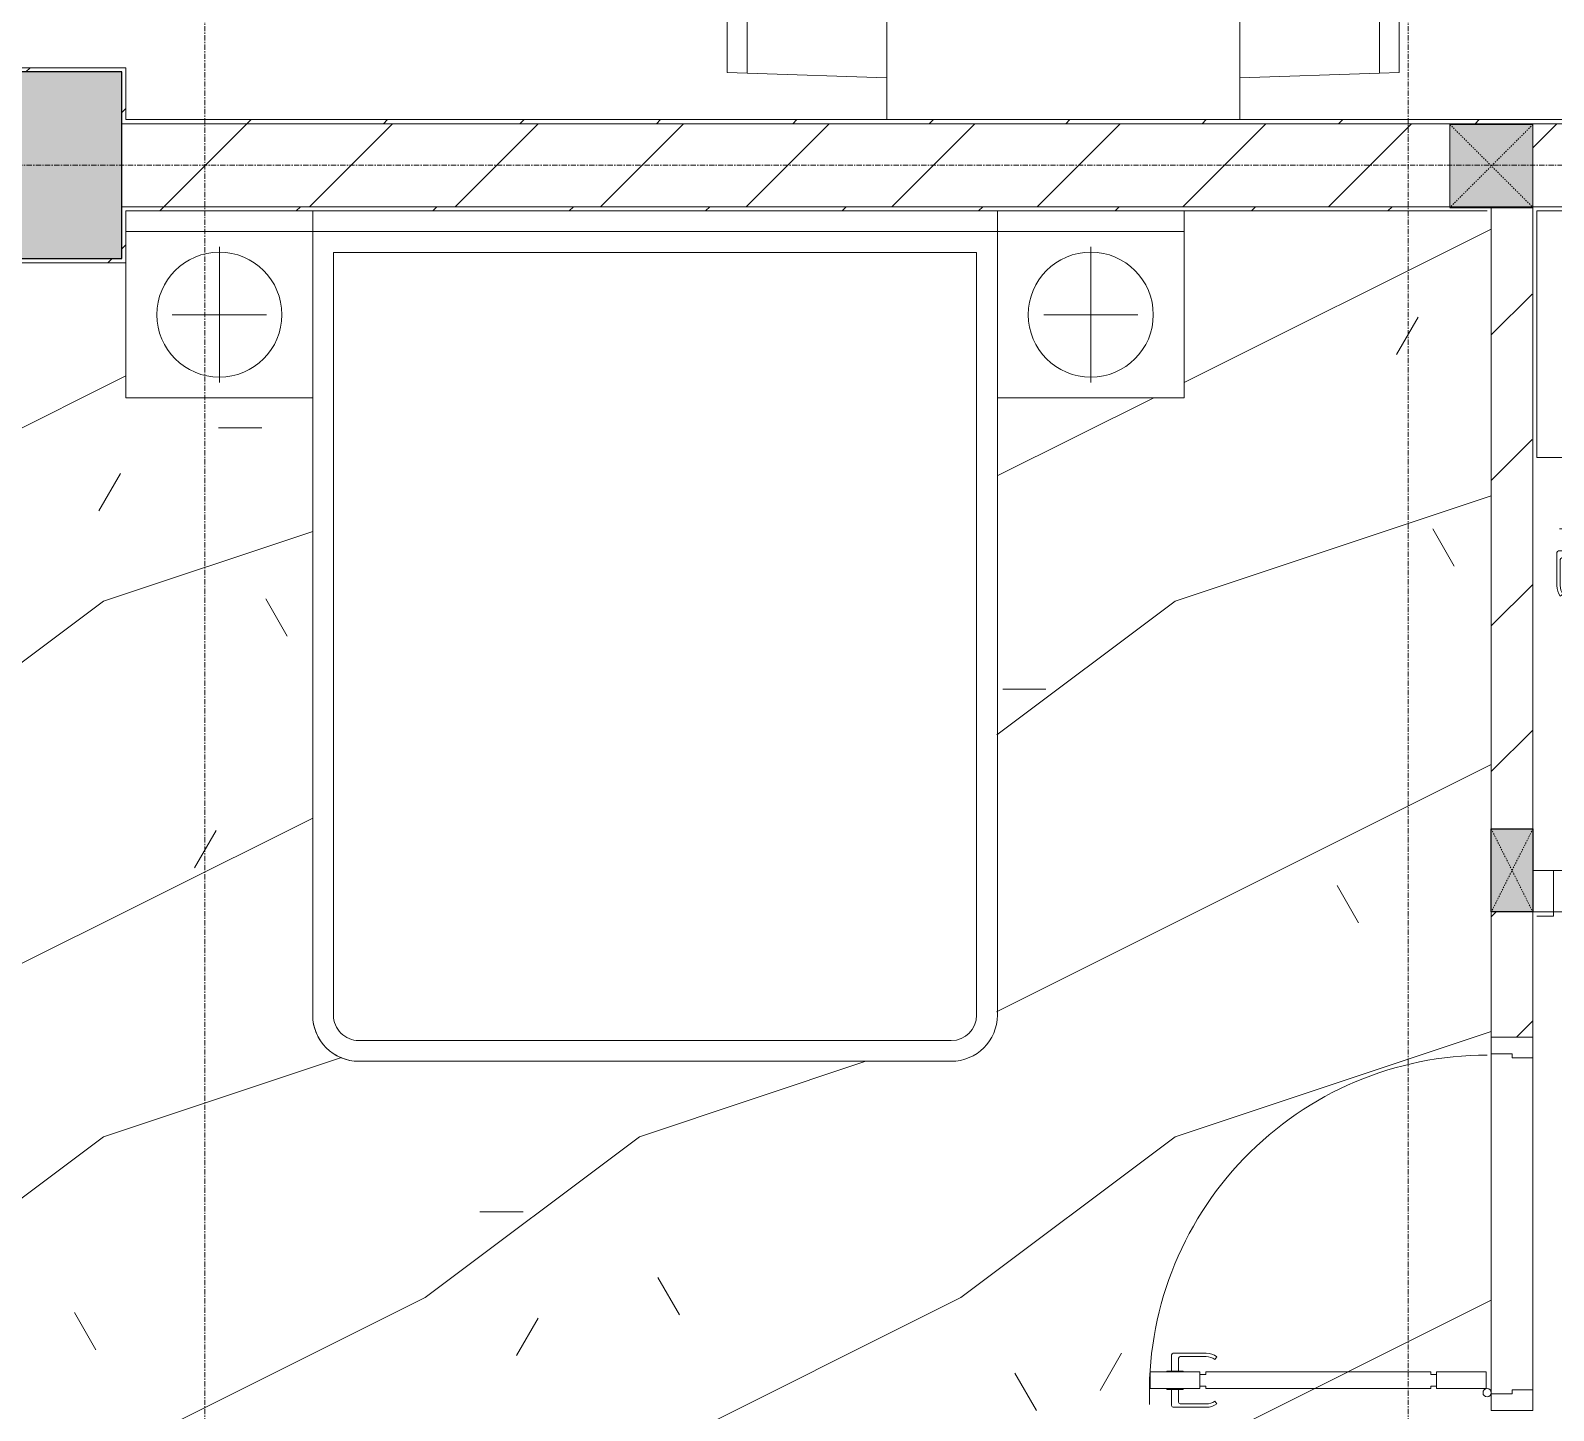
# Model space of a CAD drawing. Header units: millimetres. Extents: x 5121 to 246734, y -48180 to 129206.
# Drawn here: x 45533 to 49203, y 58735 to 62062 of the extents above; entities that cross this region are included whole.
import ezdxf

# ---------------------------------------------------------------- set-up
doc = ezdxf.new("R2010")
doc.units = ezdxf.units.MM
doc.linetypes.add('Dash', pattern=[6, 3, -3])
doc.linetypes.add('Grid Line', pattern=[22.225, 12.7, -3.175, 3.175, -3.175])
for name, color, linetype, lineweight in [('0-1', 7, 'Continuous', 5), ('A-DETL-GENF-1', 50, 'Continuous', 9), ('A-DOOR-1', 253, 'Continuous', 9), ('A-DOOR-2', 50, 'Continuous', 9), ('A-FLOR-1', 50, 'Continuous', 9), ('A-FLOR-PATT-1', 9, 'Continuous', 9), ('A-WALL', 113, 'Continuous', 9), ('A-WALL-1', 250, 'Continuous', 18), ('A-WALL-2', 50, 'Continuous', 9), ('A-WALL-PATT-1', 9, 'Continuous', 9), ('A-WALL-PATT-2', 50, 'Continuous', 9), ('A-WALL-PATT-3', 111, 'Continuous', 9), ('G-IMPT-1', 254, 'Continuous', 9), ('I-FURN-1', 253, 'Continuous', 9), ('S-COLS', 52, 'Continuous', 9), ('S-COLS-1', 7, 'Continuous', 5), ('S-COLS-2', 10, 'Continuous', 25), ('S-COLS-3', 50, 'Continuous', 9), ('S-COLS-4', 253, 'Continuous', 9), ('S-COLS-5', 52, 'Continuous', 25), ('S-COLS-6', 52, 'Dash', 9), ('S-COLS-HDLN', 52, 'Dash', 9), ('S-COLS-HDLN-1', 50, 'Dash', 9), ('S-GRID-1', 1, 'Grid Line', 9)]:
    doc.layers.add(name, color=color, linetype=linetype, lineweight=lineweight)
pattern_1 = [(45, (0, 0), (-175.3625, 175.3625), [])]
pattern_2 = [(45, (0, 0), (-164.4023, 164.4023), [])]

# ---------------------------------------------------------------- blocks, each defined once
blk = doc.blocks.new('NCV_TKTC_KET CAU_rvt-1-TKCS_MB TỔNG THỂ TẦNG 1')
at = {"layer": 'S-COLS-1'}
blk.add_hatch(color=256, dxfattribs=at).paths.add_polyline_path([(45752.6, 61511.9), (45752.6, 61961.9), (44452.6, 61961.9), (44452.6, 61511.9), (45212.6, 61511.9)])
at = {"layer": 'A-FLOR-1'}
for p, q in [((49153, 60036.9), (49153, 61626.9)), ((49202.6, 60036.9), (49153, 60036.9))]:
    blk.add_line(p, q, dxfattribs=at)
at = {"layer": 'S-COLS-2'}
for p, q in [((45752.6, 61961.9), (44452.6, 61961.9)), ((45752.6, 61511.9), (45752.6, 61961.9)), ((44452.6, 61511.9), (45752.6, 61511.9))]:
    blk.add_line(p, q, dxfattribs=at)
blk = doc.blocks.new('RES_BAN AN 1 - RES_BAN AN 1-V24-TKCS_MB TỔNG THỂ TẦNG 1')
at = {"layer": 'I-FURN-1'}
for p, q in [((-425, -1.6), (-425, -1275)), ((425, -1275), (425, -1.6)), ((-761.9, -113.5), (-425, -102.3)), ((-425, -102.3), (-425, -549.7)), ((425, -102.3), (425, -549.7)), ((761.9, -113.5), (425, -102.3)), ((-761.9, -113.5), (-809.6, -115.1)), ((-809.6, -115.1), (-809.6, -536.9)), ((-761.9, -538.5), (-761.9, -113.5)), ((-761.9, -538.5), (-761.9, -113.5)), ((761.9, -538.5), (761.9, -113.5)), ((761.9, -113.5), (761.9, -538.5)), ((809.6, -115.1), (761.9, -113.5)), ((809.6, -536.9), (809.6, -115.1)), ((-809.6, -536.9), (-761.9, -538.5)), ((-425, -549.7), (-761.9, -538.5)), ((425, -549.7), (761.9, -538.5)), ((761.9, -538.5), (809.6, -536.9)), ((-761.9, -743.8), (-425, -732.5)), ((-425, -732.5), (-425, -1180)), ((425, -732.5), (425, -1180)), ((761.9, -743.8), (425, -732.5)), ((-809.6, -745.3), (-761.9, -743.8)), ((-809.6, -1167.2), (-809.6, -745.3)), ((-761.9, -1168.8), (-761.9, -743.8)), ((-761.9, -743.8), (-761.9, -1168.8)), ((761.9, -743.8), (809.6, -745.3)), ((761.9, -1168.8), (761.9, -743.8)), ((761.9, -1168.8), (761.9, -743.8)), ((809.6, -745.3), (809.6, -1167.2)), ((-761.9, -1168.8), (-809.6, -1167.2)), ((-425, -1180), (-761.9, -1168.8)), ((425, -1180), (761.9, -1168.8)), ((809.6, -1167.2), (761.9, -1168.8)), ((-425, -1275), (425, -1275))]:
    blk.add_line(p, q, dxfattribs=at)
blk = doc.blocks.new('DOOR_CW_01 CANH MO-PANEL KINH - DIW_01-900x2200-CỬA GỖ VÂN LAMINATE-553393-TKCS_MB TỔNG THỂ TẦNG 1')
at = {"layer": 'A-DETL-GENF-1'}
for p, q in [((-397, 872), (-357, 872)), ((-397, 752), (-397, 872)), ((-357, 872), (-357, 752)), ((-442, 737), (-442, 816.5)), ((-399, 820.5), (-438, 820.5)), ((-399, 831.8), (-397, 831.8)), ((-399, 792.2), (-399, 831.8)), ((-397, 792.2), (-397, 831.8)), ((-357, 792.2), (-357, 831.8)), ((-355, 831.8), (-357, 831.8)), ((-355, 792.2), (-355, 831.8)), ((-355, 820.5), (-316, 820.5)), ((-312, 737), (-312, 816.5)), ((-434, 799.5), (-434, 737)), ((-399, 803.5), (-430, 803.5)), ((-397, 792.2), (-399, 792.2)), ((-357, 792.2), (-355, 792.2)), ((-355, 803.5), (-324, 803.5)), ((-320, 799.5), (-320, 737)), ((-357, 752), (-397, 752)), ((-397, 738), (-391, 738)), ((-397, 738), (-397, 196)), ((-363, 752), (-391, 752)), ((-391, 752), (-391, 738)), ((-363, 738), (-363, 752)), ((-357, 738), (-363, 738)), ((-357, 196), (-357, 738)), ((-433.9, 711.2), (-427.3, 715.8)), ((-320.1, 711.2), (-326.7, 715.8)), ((-397, 196), (-391, 196)), ((-391, 196), (-391, 182)), ((-357, 196), (-363, 196)), ((-363, 182), (-363, 196)), ((-357, 182), (-397, 182)), ((-397, 182), (-397, 62)), ((-391, 182), (-363, 182)), ((-357, 62), (-357, 182)), ((-397, 62), (-357, 62))]:
    blk.add_line(p, q, dxfattribs=at)
blk.add_circle((-407, 60), 10, dxfattribs=at)
for centre, radius, start, end in [((-407, 60), 814, 360, 92), ((-438, 816.5), 4, 90, 180), ((-316, 816.5), 4, 0, 90), ((-430, 799.5), 4, 90, 180), ((-324, 799.5), 4, 360, 90), ((-397, 737), 45, 180, 215), ((-397, 737), 37, 180, 215), ((-357, 737), 37, 325, 0), ((-357, 737), 45, 325, 0)]:
    blk.add_arc(centre, radius, start, end, dxfattribs=at)
at = {"layer": 'A-DOOR-2'}
for p, q in [((-410, 50), (-450, 50)), ((-450, 50), (-450, -50)), ((-410, 0), (-410, 50)), ((-407, 50), (-382, 50)), ((450, 50), (410, 50)), ((410, 50), (410, 0)), ((450, -50), (450, 50)), ((-400, 0), (-410, 0)), ((-400, -50), (-400, 0)), ((410, 0), (400, 0)), ((400, 0), (400, -50)), ((-450, -50), (-400, -50)), ((400, -50), (450, -50))]:
    blk.add_line(p, q, dxfattribs=at)
blk = doc.blocks.new('GIUONG NGU-2TAB-1600x2000 - GIUONG NGU-2TAB-1600x2000-851491-TKCS_MB TỔNG THỂ TẦNG 1')
at = {"layer": 'I-FURN-1'}
for p, q in [((569.6, 2050), (1997.1, 2050)), ((1997.1, 2050), (569.6, 2050)), ((1997.1, 2000), (569.6, 2000)), ((458.5, 50), (458.5, 1938.9)), ((458.5, 1938.9), (458.5, 50)), ((508.5, 1938.9), (508.5, 100)), ((2058.2, 100), (2058.2, 1938.9)), ((2108.2, 1938.9), (2108.2, 50)), ((2108.2, 50), (2108.2, 1938.9)), ((8.5, 50), (8.5, 450.3)), ((8.5, 450.3), (458.5, 450.3)), ((8.5, 450.3), (458.5, 450.3)), ((8.5, 50), (8.5, 450.3)), ((458.5, 450.3), (458.5, 50)), ((458.5, 450.3), (458.5, 50)), ((2108.2, 50), (2108.2, 450.3)), ((2108.2, 450.3), (2558.2, 450.3)), ((2108.2, 450.3), (2108.2, 50)), ((2558.2, 450.3), (2108.2, 450.3)), ((2558.2, 450.3), (2558.2, 50)), ((2558.2, 50), (2558.2, 450.3)), ((233.5, 86.8), (233.5, 413.5)), ((2333.2, 86.8), (2333.2, 413.5)), ((120.2, 250.2), (346.8, 250.2)), ((2446.5, 250.2), (2219.8, 250.2)), ((508.5, 100), (2058.2, 100)), ((458.5, 50), (8.5, 50)), ((8.5, 0), (8.5, 50)), ((8.5, 50), (458.5, 50)), ((458.5, 50), (8.5, 50)), ((2108.2, 50), (458.5, 50)), ((458.5, 50), (458.5, 0)), ((458.5, 0), (458.5, 50)), ((458.5, 50), (2108.2, 50)), ((458.5, 50), (2108.2, 50)), ((2558.2, 50), (2108.2, 50)), ((2108.2, 50), (2558.2, 50)), ((2108.2, 0), (2108.2, 50)), ((2108.2, 50), (2108.2, 0)), ((2108.2, 50), (2558.2, 50)), ((2558.2, 50), (2558.2, 0))]:
    blk.add_line(p, q, dxfattribs=at)
for centre in [(233.5, 250.2), (2333.2, 250.2)]:
    blk.add_circle(centre, 150.7, dxfattribs=at)
for centre, radius, start, end in [((569.6, 1938.9), 111.1, 90, 180), ((569.6, 1938.9), 111.1, 90, 180), ((1997.1, 1938.9), 111.1, 0, 90), ((1997.1, 1938.9), 111.1, 360, 90), ((569.6, 1938.9), 61.1, 90, 180), ((1997.1, 1938.9), 61.1, 360, 90)]:
    blk.add_arc(centre, radius, start, end, dxfattribs=at)
blk = doc.blocks.new('MAY GIAT - MAY GIAT_dwg-348053-TKCS_MB TỔNG THỂ TẦNG 1')
at = {"layer": 'G-IMPT-1', "flags": 128}
blk.add_lwpolyline([(5, 596.6), (5, 2.3), (605, 2.3), (605, 596.6)], dxfattribs=at)
blk = doc.blocks.new('MAY GIAT - MAY GIAT-401071-TKCS_MB TỔNG THỂ TẦNG 1')
at = {"layer": 'I-FURN-1'}
for p, q in [((5, -2.3), (605, -2.3)), ((5, -596.6), (5, -2.3)), ((605, -2.3), (605, -596.6))]:
    blk.add_line(p, q, dxfattribs=at)
at = {"extrusion": (0, 0, -1), "zscale": -1, "rotation": 180}
blk.add_blockref('MAY GIAT - MAY GIAT_dwg-348053-TKCS_MB TỔNG THỂ TẦNG 1', (0, 0), dxfattribs=at)
blk = doc.blocks.new('G1_SOF - BO TRU - 100x200-V75-TKCS_MB TỔNG THỂ TẦNG 1')
at = {"layer": 'S-COLS-3'}
blk.add_hatch(color=256, dxfattribs=at).paths.add_polyline_path([(-50, 0), (-49.6, -100), (50, -100), (50, 100), (-50, 98.4), (-50, 47)])
at = {"layer": 'S-COLS-2'}
for p, q in [((-50, 100), (50, 100)), ((-50, -100), (-50, 100)), ((50, 100), (50, -100)), ((50, -100), (-50, -100))]:
    blk.add_line(p, q, dxfattribs=at)
at = {"layer": 'S-COLS-HDLN-1'}
for p, q in [((50, -100), (-50, 100)), ((-50, -100), (50, 100))]:
    blk.add_line(p, q, dxfattribs=at)
blk = doc.blocks.new('DOOR_CW_01 CANH MO-PANEL KINH - DIG_01-900x2200-CỬA NHÔM KÍNH-400868-TKCS_MB TỔNG THỂ TẦNG 1')
at = {"layer": 'A-DETL-GENF-1'}
for p, q in [((-397, 872), (-357, 872)), ((-397, 752), (-397, 872)), ((-357, 872), (-357, 752)), ((-442, 737), (-442, 816.5)), ((-399, 820.5), (-438, 820.5)), ((-399, 831.8), (-397, 831.8)), ((-399, 792.2), (-399, 831.8)), ((-397, 792.2), (-397, 831.8)), ((-357, 792.2), (-357, 831.8)), ((-355, 831.8), (-357, 831.8)), ((-355, 792.2), (-355, 831.8)), ((-355, 820.5), (-316, 820.5)), ((-312, 737), (-312, 816.5)), ((-434, 799.5), (-434, 737)), ((-399, 803.5), (-430, 803.5)), ((-397, 792.2), (-399, 792.2)), ((-357, 792.2), (-355, 792.2)), ((-355, 803.5), (-324, 803.5)), ((-320, 799.5), (-320, 737)), ((-357, 752), (-397, 752)), ((-397, 738), (-391, 738)), ((-397, 738), (-397, 196)), ((-363, 752), (-391, 752)), ((-391, 752), (-391, 738)), ((-363, 738), (-363, 752)), ((-357, 738), (-363, 738)), ((-357, 196), (-357, 738)), ((-433.9, 711.2), (-427.3, 715.8)), ((-320.1, 711.2), (-326.7, 715.8)), ((-397, 196), (-391, 196)), ((-391, 196), (-391, 182)), ((-357, 196), (-363, 196)), ((-363, 182), (-363, 196)), ((-357, 182), (-397, 182)), ((-397, 182), (-397, 62)), ((-391, 182), (-363, 182)), ((-357, 62), (-357, 182)), ((-397, 62), (-357, 62))]:
    blk.add_line(p, q, dxfattribs=at)
blk.add_circle((-407, 60), 10, dxfattribs=at)
for centre, radius, start, end in [((-407, 60), 814, 360, 92), ((-438, 816.5), 4, 90, 180), ((-316, 816.5), 4, 0, 90), ((-430, 799.5), 4, 90, 180), ((-324, 799.5), 4, 360, 90), ((-397, 737), 45, 180, 215), ((-397, 737), 37, 180, 215), ((-357, 737), 37, 325, 0), ((-357, 737), 45, 325, 0)]:
    blk.add_arc(centre, radius, start, end, dxfattribs=at)
at = {"layer": 'A-DOOR-2'}
for p, q in [((-410, 50), (-450, 50)), ((-450, 50), (-450, -50)), ((-410, 0), (-410, 50)), ((-407, 50), (-382, 50)), ((450, 50), (410, 50)), ((410, 50), (410, 0)), ((450, -50), (450, 50)), ((-400, 0), (-410, 0)), ((-400, -50), (-400, 0)), ((410, 0), (400, 0)), ((400, 0), (400, -50)), ((-450, -50), (-400, -50)), ((400, -50), (450, -50))]:
    blk.add_line(p, q, dxfattribs=at)
blk = doc.blocks.new('NCV_TKTC_TANG 1_rvt-1-TKCS_MB TỔNG THỂ TẦNG 1')
at = {"layer": 'A-FLOR-PATT-1'}
h = blk.add_hatch(dxfattribs=at)
h.set_pattern_fill('FP_5', color=256, style=0, pattern_type=2)
h.set_pattern_definition([(0, (0, 0), (2519.68, 629.92), [103.937, -1785.823, 103.937, -1785.823, -10078.72]), (0, (0, 0), (2519.68, 629.92), [-3779.52, 103.937, -3675.583, 103.937, -1785.823, -4409.44]), (0, (0, 0), (2519.68, 629.92), [-9448.8, 103.937, -1155.903, 103.937, -3045.663]), (120, (944.9, 314.96), (-1805.3667, 1867.147), [103.937, -1785.823, 103.937, -11864.543]), (120, (944.9, 314.96), (-1805.3667, 1867.147), [-1993.697, -1785.823, 103.937, -3675.583, -6299.2]), (120, (944.9, 314.96), (-1805.3667, 1867.147), [-7559.04, 103.937, -1785.823, 103.937, -4305.503]), (120, (944.9, 314.96), (-1805.3667, 1867.147), [-9552.737, -1155.903, 103.937, -3045.663]), (240, (1259.84, 1574.8), (-714.3133, -2497.067), [103.937, -1785.823, 103.937, -11864.543]), (240, (1259.84, 1574.8), (-714.3133, -2497.067), [-1993.697, -1785.823, 103.937, -3675.583, -6299.2]), (240, (1259.84, 1574.8), (-714.3133, -2497.067), [-7559.04, 103.937, -1785.823, 103.937, -4305.503]), (240, (1259.84, 1574.8), (-714.3133, -2497.067), [-9552.737, -1155.903, 103.937, -3045.663])])
h.paths.add_polyline_path([(44752.6, 58636.9), (45552.6, 58636.9), (45552.6, 58646.9), (49052.6, 58646.9), (49052.6, 61626.9), (48312.4, 61626.9), (48312.4, 61176.6), (47862.4, 61176.6), (47860.7, 59675.3), (47854.6, 59649.6), (47847.5, 59632.5), (47829.8, 59609.5), (47806.8, 59591.8), (47780, 59580.7), (47751.3, 59576.9), (46323.8, 59576.9), (46295.1, 59580.7), (46268.3, 59591.8), (46245.3, 59609.5), (46227.6, 59632.5), (46216.5, 59659.3), (46212.7, 59688), (46212.7, 61176.6), (45762.7, 61176.6), (45762.6, 61501.9), (45212.6, 61501.9), (45212.6, 60051.9), (44662.6, 60051.9), (44662.6, 58646.9), (44752.6, 58646.9)])
h = blk.add_hatch(dxfattribs=at)
h.set_pattern_fill('FP_4', color=256, style=0, pattern_type=2)
h.set_pattern_definition([(216.87, (516.46, 1291.15), (3873.4454, 2582.3069), [645.575, -5810.175]), (206.565, (1291.15, 903.8), (-1291.1515, -1291.1492), [1443.55, -1443.55]), (198.435, (1291.15, 258.23), (-2582.2983, -1291.1527), [816.596, -3266.38])])
h.paths.add_polyline_path([(44752.6, 58636.9), (45552.6, 58636.9), (45552.6, 58646.9), (49052.6, 58646.9), (49052.6, 61626.9), (48312.4, 61626.9), (48312.4, 61176.6), (47862.4, 61176.6), (47860.7, 59675.3), (47854.6, 59649.6), (47847.5, 59632.5), (47829.8, 59609.5), (47806.8, 59591.8), (47780, 59580.7), (47751.3, 59576.9), (46323.8, 59576.9), (46295.1, 59580.7), (46268.3, 59591.8), (46245.3, 59609.5), (46227.6, 59632.5), (46216.5, 59659.3), (46212.7, 59688), (46212.7, 61176.6), (45762.7, 61176.6), (45762.6, 61501.9), (45212.6, 61501.9), (45212.6, 60051.9), (44662.6, 60051.9), (44662.6, 58646.9), (44752.6, 58646.9)])
at = {"layer": 'A-WALL-PATT-1'}
h = blk.add_hatch(dxfattribs=at)
h.set_pattern_fill('FP_2', color=256, style=0, pattern_type=2)
h.set_pattern_definition(pattern_1)
h.paths.add_polyline_path([(49063.7, 56836.9), (49152.6, 56836.9), (49152.6, 57635.3), (49052.6, 57635.3), (49052.6, 56836.9)])
h.paths.add_polyline_path([(49102.6, 58435.3), (49152.6, 58435.3), (49152.6, 58734.9), (49052.6, 58734.9), (49052.6, 58435.3)])
h.paths.add_polyline_path([(49152.6, 59634.9), (49152.6, 59936.9), (49052.6, 59936.9), (49052.6, 59634.9), (49102.6, 59634.9)])
h.paths.add_polyline_path([(49052.6, 60136.9), (49152.6, 60136.9), (49150.6, 61636.9), (49052.6, 61636.9), (49052.6, 61300.1)])
at = {"layer": 'A-WALL-PATT-2'}
h = blk.add_hatch(dxfattribs=at)
h.set_pattern_fill('FP_10', color=256, style=0, pattern_type=2)
h.set_pattern_definition(pattern_2)
h.paths.add_polyline_path([(44662.6, 61961.9), (45762.6, 61961.9), (45762.6, 61971.9), (44662.6, 61971.9)])
h = blk.add_hatch(dxfattribs=at)
h.set_pattern_fill('FP_10', color=256, style=0, pattern_type=2)
h.set_pattern_definition(pattern_2)
h.paths.add_polyline_path([(45752.6, 61846.9), (45762.6, 61846.9), (45762.6, 61961.9), (45752.6, 61961.9), (45752.6, 61846.9)])
h = blk.add_hatch(dxfattribs=at)
h.set_pattern_fill('FP_10', color=256, style=0, pattern_type=2)
h.set_pattern_definition(pattern_2)
h.paths.add_polyline_path([(52191, 61836.9), (52592.5, 61836.9), (52591, 61846.9), (45752.6, 61846.9), (45752.6, 61836.9), (52039.9, 61836.9)])
h = blk.add_hatch(dxfattribs=at)
h.set_pattern_fill('FP_10', color=256, style=0, pattern_type=2)
h.set_pattern_definition(pattern_2)
h.paths.add_polyline_path([(47862.4, 61626.9), (49052.6, 61626.9), (49052.6, 61636.9), (45752.6, 61636.9), (45752.6, 61626.9), (47101.1, 61626.9)])
h = blk.add_hatch(dxfattribs=at)
h.set_pattern_fill('FP_10', color=256, style=0, pattern_type=2)
h.set_pattern_definition(pattern_2)
h.paths.add_polyline_path([(45762.6, 61501.9), (45762.6, 61626.9), (45752.6, 61626.9), (45752.6, 61501.9)])
h = blk.add_hatch(dxfattribs=at)
h.set_pattern_fill('FP_10', color=256, style=0, pattern_type=2)
h.set_pattern_definition(pattern_2)
h.paths.add_polyline_path([(49160, 61626.9), (52602.6, 61626.9), (52602.5, 61636.9), (49152.6, 61635), (49153, 61626.9)])
h = blk.add_hatch(dxfattribs=at)
h.set_pattern_fill('FP_10', color=256, style=0, pattern_type=2)
h.set_pattern_definition(pattern_2)
h.paths.add_polyline_path([(45748.7, 61501.9), (45752.6, 61501.9), (45752.6, 61511.9), (44662.6, 61511.9), (44662.6, 61501.9), (45488.6, 61501.9)])
at = {"layer": 'A-FLOR-1'}
for p, q in [((49152.6, 60036.9), (49202.6, 60036.9)), ((49162.6, 59936.9), (49152.6, 59936.9)), ((49052.6, 58774.9), (49052.6, 59594.9)), ((49152.6, 59584.9), (49152.6, 58784.9))]:
    blk.add_line(p, q, dxfattribs=at)
at = {"layer": 'A-WALL-1'}
for p, q in [((45762.6, 61971.9), (44662.6, 61971.9)), ((44662.6, 61961.9), (45752.6, 61961.9)), ((45752.6, 61961.9), (45752.6, 61846.9)), ((45762.6, 61961.9), (45762.6, 61971.9)), ((45762.6, 61846.9), (45762.6, 61961.9)), ((45752.6, 61846.9), (45752.6, 61836.9)), ((52592.5, 61846.9), (45762.6, 61846.9)), ((45752.6, 61836.9), (52592.5, 61836.9)), ((49052.6, 61636.9), (45752.6, 61636.9)), ((45752.6, 61636.9), (45752.6, 61626.9)), ((45752.6, 61626.9), (45752.6, 61511.9)), ((45762.6, 61626.9), (49042.6, 61626.9)), ((45762.6, 61501.9), (45762.6, 61626.9)), ((49152.6, 61636.9), (49052.6, 61636.9)), ((49052.6, 61636.9), (49052.6, 61626.9)), ((49052.6, 61626.9), (49052.6, 61636.9)), ((49152.6, 61626.9), (49152.6, 61636.9)), ((52602.6, 61636.9), (49152.6, 61636.9)), ((49152.6, 61636.9), (49152.6, 61626.9)), ((49162.6, 61626.9), (52592.6, 61626.9)), ((45752.6, 61511.9), (44662.6, 61511.9)), ((44662.6, 61501.9), (45752.6, 61501.9)), ((45752.6, 61501.9), (45762.6, 61501.9)), ((49202.6, 59926.9), (49202.6, 59936.9)), ((49162.6, 59926.9), (49202.6, 59926.9))]:
    blk.add_line(p, q, dxfattribs=at)
at = {"layer": 'A-WALL-2'}
for p, q in [((49052.6, 61626.9), (49052.6, 60136.9)), ((49152.6, 60136.9), (49152.6, 61626.9)), ((49052.6, 59936.9), (49052.6, 59634.9)), ((49152.6, 59634.9), (49152.6, 59936.9)), ((49202.6, 59936.9), (49162.6, 59936.9)), ((49052.6, 58774.9), (49052.6, 59594.9)), ((49152.6, 59584.9), (49152.6, 58784.9))]:
    blk.add_line(p, q, dxfattribs=at)
at = {"layer": 'A-DOOR-1'}
blk.add_blockref('DOOR_CW_01 CANH MO-PANEL KINH - DIG_01-900x2200-CỬA NHÔM KÍNH-400868-TKCS_MB TỔNG THỂ TẦNG 1', (49652.6, 59986.9), dxfattribs=at)
at = {"layer": 'A-DOOR-1', "rotation": 90.00000000000092}
blk.add_blockref('DOOR_CW_01 CANH MO-PANEL KINH - DIW_01-900x2200-CỬA GỖ VÂN LAMINATE-553393-TKCS_MB TỔNG THỂ TẦNG 1', (49102.6, 59184.9), dxfattribs=at)
at = {"layer": 'I-FURN-1', "rotation": 180}
for name, p in [('RES_BAN AN 1 - RES_BAN AN 1-V24-TKCS_MB TỔNG THỂ TẦNG 1', (48021.3, 61845.3)), ('GIUONG NGU-2TAB-1600x2000 - GIUONG NGU-2TAB-1600x2000-851491-TKCS_MB TỔNG THỂ TẦNG 1', (48320.9, 61626.9)), ('MAY GIAT - MAY GIAT-401071-TKCS_MB TỔNG THỂ TẦNG 1', (49767.5, 61030.3))]:
    blk.add_blockref(name, p, dxfattribs=at)
at = {"layer": 'S-COLS-4', "rotation": 180}
blk.add_blockref('G1_SOF - BO TRU - 100x200-V75-TKCS_MB TỔNG THỂ TẦNG 1', (49102.6, 60036.9), dxfattribs=at)
blk = doc.blocks.new('G1_SOF - BO TRU - 200x200-3050151-TKCS_MB TỔNG THỂ TẦNG 1')
at = {"layer": 'S-COLS-HDLN'}
for p, q in [((-100, 100), (100, -100)), ((100, 100), (-100, -100))]:
    blk.add_line(p, q, dxfattribs=at)

msp = doc.modelspace()

# ---------------------------------------------------------------- hatches: boundary and pattern name
at = {"layer": 'A-WALL-PATT-3'}
h = msp.add_hatch(dxfattribs=at)
h.set_pattern_fill('FP_1', color=256, style=0, pattern_type=2)
h.set_pattern_definition(pattern_1)
h.paths.add_polyline_path([(49570.5, 61636.9), (52602.6, 61636.9), (52602.5, 61836.9), (45752.6, 61836.9), (45752.6, 61636.9), (48952.9, 61636.9), (48952.9, 61835.3), (49152.9, 61835.3), (49153, 61636.9)])
at = {"layer": 'S-COLS-1'}
msp.add_hatch(color=256, dxfattribs=at).paths.add_polyline_path([(49152.6, 61636.9), (49152.9, 61636.9), (49152.9, 61835.3), (48952.9, 61835.3), (48952.9, 61636.9), (49150.6, 61636.9)])

# ---------------------------------------------------------------- linework, layer by layer
at = {"layer": 'A-WALL'}
for p, q in [((48952.9, 61636.9), (48952.9, 61835.3)), ((48952.9, 61835.3), (49152.9, 61835.3)), ((49152.9, 61835.3), (49152.9, 61636.9))]:
    msp.add_line(p, q, dxfattribs=at)
at = {"layer": 'A-WALL-1'}
for p, q in [((52602.6, 61836.9), (45752.6, 61836.9)), ((45752.6, 61836.9), (45752.6, 61636.9)), ((45752.6, 61636.9), (48952.9, 61636.9)), ((49152.9, 61636.9), (52602.6, 61636.9))]:
    msp.add_line(p, q, dxfattribs=at)
at = {"layer": 'S-COLS'}
for p, q in [((49152.9, 61835.3), (48952.9, 61835.3)), ((48952.9, 61835.3), (48952.9, 61636.9)), ((49152.9, 61636.9), (49152.9, 61835.3))]:
    msp.add_line(p, q, dxfattribs=at)
at = {"layer": 'S-COLS-5'}
for p, q in [((48952.9, 61636.9), (48952.9, 61635.3)), ((48952.9, 61635.3), (49152.9, 61635.3)), ((49152.9, 61635.3), (49152.9, 61636.9))]:
    msp.add_line(p, q, dxfattribs=at)
at = {"layer": 'S-GRID-1'}
for p, q in [((45952.6, 23210.6), (45952.6, 78232.7)), ((48852.6, 23210.6), (48852.6, 78232.7)), ((129301.8, 61736.9), (31601.8, 61736.9))]:
    msp.add_line(p, q, dxfattribs=at)

# ---------------------------------------------------------------- block references
at = {"layer": '0-1'}
for name in ['NCV_TKTC_KET CAU_rvt-1-TKCS_MB TỔNG THỂ TẦNG 1', 'NCV_TKTC_TANG 1_rvt-1-TKCS_MB TỔNG THỂ TẦNG 1']:
    msp.add_blockref(name, (0, 0), dxfattribs=at)
at = {"layer": 'S-COLS-6'}
msp.add_blockref('G1_SOF - BO TRU - 200x200-3050151-TKCS_MB TỔNG THỂ TẦNG 1', (49052.9, 61735.3), dxfattribs=at)

doc.saveas('drawing.dxf')
